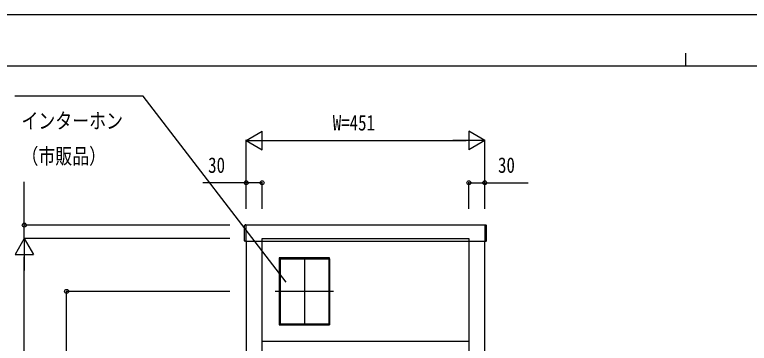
# Model space of a CAD drawing. Units: millimetres, scale not verified. Extents: x -2102 to 2102, y -1485 to 1485.
# Drawn here: x -1271 to 118, y 864 to 1485 of the extents above; entities that cross this region are included whole.
import ezdxf
from ezdxf.enums import TextEntityAlignment as Align

# ---------------------------------------------------------------- set-up
doc = ezdxf.new("R2010")
doc.units = ezdxf.units.MM
doc.header["$LTSCALE"] = 8
for name, color, linetype in [('0-3_YKK_A1', 4, 'Continuous'), ('0-4_YKK_D', 6, 'Continuous'), ('0-5_YKK_ZWAK', 7, 'Continuous')]:
    doc.layers.add(name, color=color, linetype=linetype)
doc.styles.add('ＭＳ ゴシック', font='')
doc.styles.get('ＭＳ ゴシック').set_extended_font_data('MS Gothic')

msp = doc.modelspace()

# ---------------------------------------------------------------- linework, layer by layer
at = {"layer": '0-3_YKK_A1'}
for p, q in [((-835.991, 1085.992), (-835.991, 1086.937)), ((-835.991, 1085.494), (-835.991, 1085.992)), ((-835.991, 1058.063), (-835.991, 1085.494)), ((-833.991, 1088), (-835.052, 1087.935)), ((-833.991, 1088), (-833.991, 1087.053)), ((-833.991, 1087.053), (-833.991, 1085.556)), ((-833.991, 1085.556), (-833.991, 1057.799)), ((-380.991, 1088), (-379.93, 1087.935)), ((-380.991, 1088), (-380.991, 1087.053)), ((-380.991, 1087.053), (-380.991, 1085.556)), ((-380.991, 1085.556), (-380.991, 1057.799)), ((-378.991, 1085.992), (-378.991, 1086.937)), ((-378.991, 1085.494), (-378.991, 1085.992)), ((-378.991, 1058.063), (-378.991, 1085.494)), ((-833.991, 1057), (-835.052, 1057.065)), ((-833.991, 1057.799), (-833.991, 1057)), ((-802.991, -887.5), (-802.991, 1057.5)), ((-411.991, 1062.5), (-411.991, 1057.5)), ((-380.991, 1057.799), (-380.991, 1057)), ((-380.991, 1057), (-379.93, 1057.065)), ((-770.241, 1025.193), (-675.741, 1025.193)), ((-770.191, 1023.993), (-770.191, 900.993)), ((-722.991, 1026.493), (-722.991, 898.493)), ((-675.791, 1023.993), (-675.791, 900.993)), ((-667.791, 962.493), (-778.191, 962.493)), ((-770.241, 899.793), (-675.741, 899.793))]:
    msp.add_line(p, q, dxfattribs=at)
for points in [[(-380.991, 1057.5), (-380.991, 1087.5), (-833.991, 1087.5), (-833.991, 1057.5)], [(-770.491, 899.493), (-675.491, 899.493), (-675.491, 1025.493), (-770.491, 1025.493)]]:
    msp.add_lwpolyline(points, close=True, dxfattribs=at)
for points in [[(-832.991, 1057.5), (-832.991, -887.5), (-802.991, -887.5)], [(-802.991, 1057.5), (-802.991, 1062.5), (-411.991, 1062.5)], [(-411.991, 1057.5), (-411.991, 867.5), (-802.991, 867.5), (-802.991, 1057.5)], [(-411.991, 1057.5), (-411.991, -887.5), (-381.991, -887.5), (-381.991, 1057.5)], [(-770.493, 1023.993), (-768.991, 1023.993), (-768.991, 900.993), (-770.493, 900.993)], [(-770.241, 1025.496), (-770.241, 1023.993), (-675.741, 1023.993), (-675.741, 1025.496)], [(-675.488, 1023.993), (-676.991, 1023.993), (-676.991, 900.993), (-675.488, 900.993)], [(-770.241, 899.491), (-770.241, 900.993), (-675.741, 900.993), (-675.741, 899.491)]]:
    msp.add_lwpolyline(points, dxfattribs=at)
for centre, start, end in [((-834.991, 1086.937), 93.5, 180), ((-379.991, 1086.937), 0, 86.5), ((-834.991, 1058.063), 180, 266.5), ((-379.991, 1058.063), 273.5, 0)]:
    msp.add_arc(centre, 1, start, end, dxfattribs=at)
at = {"layer": '0-4_YKK_D'}
for p, q in [((-832.991, 1247.5), (-802.68, 1265)), ((-802.68, 1230), (-802.68, 1265)), ((-381.99, 1247.5), (-412.301, 1265)), ((-412.301, 1265), (-412.301, 1230)), ((-832.991, 1118.5), (-832.991, 1248.5)), ((-832.991, 1247.5), (-802.68, 1230)), ((-832.991, 1247.5), (-772.369, 1247.5)), ((-797.991, 1247.5), (-416.99, 1247.5)), ((-381.99, 1247.5), (-442.611, 1247.5)), ((-381.99, 1247.5), (-412.301, 1230)), ((-381.99, 1118.5), (-381.99, 1248.5)), ((-832.991, 1118.5), (-832.991, 1168.5)), ((-802.991, 1118.5), (-802.991, 1168.5)), ((-411.991, 1118.5), (-411.991, 1168.5)), ((-381.99, 1118.5), (-381.99, 1168.5)), ((-863.991, 1087.5), (-1253.49, 1087.5)), ((-1252.49, 1062.5), (-1269.99, 1032.189)), ((-863.991, 1062.5), (-1253.49, 1062.5)), ((-863.991, 1062.5), (-1253.49, 1062.5)), ((-1252.49, 1062.5), (-1234.99, 1032.189)), ((-1252.49, 1062.5), (-1252.49, 1001.878)), ((-1269.99, 1032.189), (-1234.99, 1032.189)), ((-1252.49, -502.5), (-1252.49, 1027.5)), ((-863.991, 962.493), (-1173.49, 962.493)), ((-1172.49, -537.5), (-1172.49, 962.493))]:
    msp.add_line(p, q, dxfattribs=at)
for points in [[(-757.61, 979.763), (-1027.517, 1331.236), (-1270.384, 1331.236)], [(-1252.49, 1062.5), (-1252.49, 1087.5), (-1252.49, 1169.433)], [(-802.991, 1167.5), (-832.991, 1167.5), (-914.924, 1167.5)], [(-411.991, 1167.5), (-381.99, 1167.5), (-300.056, 1167.5)]]:
    msp.add_lwpolyline(points, dxfattribs=at)
for centre in [(-832.991, 1167.5), (-802.991, 1167.5), (-411.991, 1167.5), (-381.99, 1167.5), (-1252.49, 1087.5), (-1172.49, 962.493)]:
    msp.add_circle(centre, 3.75, dxfattribs=at)
at = {"layer": '0-5_YKK_ZWAK'}
for p, q in [((-2.49, 1412.5), (-2.49, 1387.5)), ((1947.51, 1387.5), (-1952.49, 1387.5))]:
    msp.add_line(p, q, dxfattribs=at)
msp.add_lwpolyline([(-2102.5, -1485), (2102.5, -1485), (2102.5, 1485), (-2102.5, 1485)], close=True, dxfattribs=at)

# ---------------------------------------------------------------- texts
at = {"layer": '0-4_YKK_D', "style": 'ＭＳ ゴシック', "width": 0.8}
for s, p in [('インターホン', (-1257.884, 1261.094)), ('W=451', (-669.357, 1257.5)), ('（市販品）', (-1257.884, 1194.427)), ('30', (-904.924, 1177.5)), ('30', (-356.99, 1177.5))]:
    msp.add_text(s, height=29.33, dxfattribs=at).set_placement(p, align=Align.BOTTOM_LEFT)

doc.saveas('drawing.dxf')
